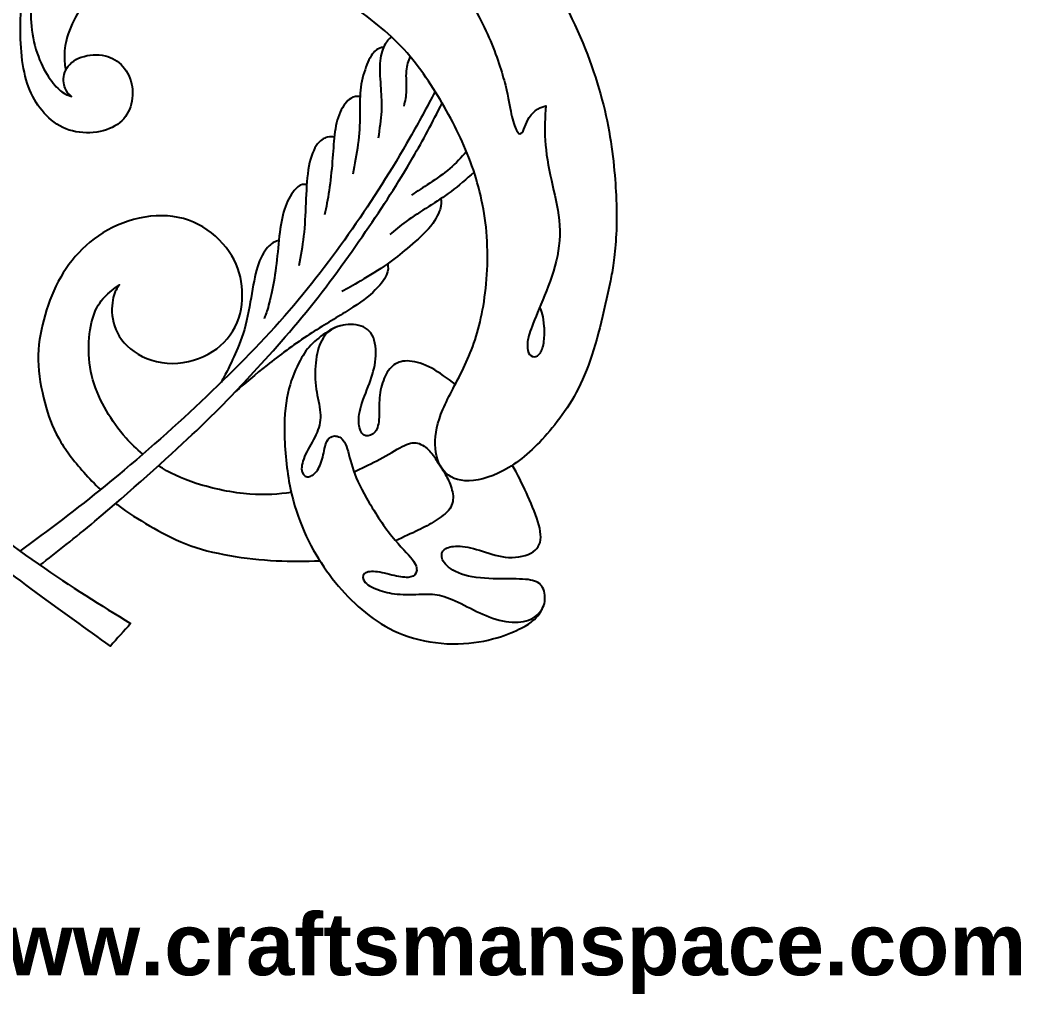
# Model space of a CAD drawing. Extents: x -229 to 187, y -34 to 476.
# Drawn here: x -130.1 to -15.5, y -33.7 to 77.7 of the extents above; entities that cross this region are included whole.
import ezdxf

# ---------------------------------------------------------------- set-up
doc = ezdxf.new("R2010")
doc.units = 0
doc.header["$MEASUREMENT"] = 0
doc.layers.get('0').update_dxf_attribs({"linetype": 'CONTINUOUS'})
doc.layers.add('LAYER_1', color=7, linetype='CONTINUOUS')

msp = doc.modelspace()

# ---------------------------------------------------------------- linework, layer by layer
at = {"layer": 'LAYER_1'}
for points, knots in [([(-79.7683, 131.1292), (-80.0373, 131.3651), (-80.3065, 131.6011), (-80.7028, 131.8403), (-80.7028, 131.8403), (-81.0991, 132.0795), (-81.6229, 132.3222), (-82.1024, 132.4586), (-82.1024, 132.4586), (-82.5819, 132.595), (-83.0175, 132.6253), (-83.5466, 132.5468), (-83.5466, 132.5468), (-84.0758, 132.4682), (-84.6987, 132.2808), (-85.2526, 132.008), (-85.2526, 132.008), (-85.8066, 131.7351), (-86.2918, 131.3768), (-86.7424, 130.9758), (-86.7424, 130.9758), (-87.193, 130.5748), (-87.6092, 130.131), (-88.1107, 129.3979), (-88.1107, 129.3979), (-88.6123, 128.6648), (-89.1992, 127.6422), (-89.5808, 126.1829), (-89.5808, 126.1829), (-89.9624, 124.7236), (-90.1389, 122.8273), (-89.8743, 120.5564), (-89.8743, 120.5564), (-89.6097, 118.2854), (-88.9041, 115.6395), (-87.8899, 112.8614), (-87.8899, 112.8614), (-86.8757, 110.0833), (-85.5527, 107.1728), (-84.0755, 104.5491), (-84.0755, 104.5491), (-82.5982, 101.9253), (-80.9666, 99.588), (-78.8941, 96.7218), (-78.8941, 96.7218), (-76.8215, 93.8555), (-74.3079, 90.4599), (-71.9929, 86.844), (-71.9929, 86.844), (-69.6778, 83.2281), (-67.561, 79.3915), (-65.9956, 75.7756), (-65.9956, 75.7756), (-64.4302, 72.1596), (-63.4159, 68.7641), (-62.7986, 65.5671), (-62.7986, 65.5671), (-62.1812, 62.37), (-61.9607, 59.3714), (-61.8725, 57.2548), (-61.8725, 57.2548), (-61.7843, 55.1381), (-61.8284, 53.9033), (-61.9028, 52.7982), (-61.9028, 52.7982), (-61.9772, 51.693), (-62.082, 50.7172), (-62.1893, 49.9181), (-62.1893, 49.9181), (-62.2966, 49.1189), (-62.4066, 48.496), (-62.5165, 47.8733)], [0, 0, 0, 0, 0.05263158, 0.05263158, 0.05263158, 0.05263158, 0.10526316, 0.10526316, 0.10526316, 0.10526316, 0.15789474, 0.15789474, 0.15789474, 0.15789474, 0.21052632, 0.21052632, 0.21052632, 0.21052632, 0.26315789, 0.26315789, 0.26315789, 0.26315789, 0.31578947, 0.31578947, 0.31578947, 0.31578947, 0.36842105, 0.36842105, 0.36842105, 0.36842105, 0.42105263, 0.42105263, 0.42105263, 0.42105263, 0.47368421, 0.47368421, 0.47368421, 0.47368421, 0.52631579, 0.52631579, 0.52631579, 0.52631579, 0.57894737, 0.57894737, 0.57894737, 0.57894737, 0.63157895, 0.63157895, 0.63157895, 0.63157895, 0.68421053, 0.68421053, 0.68421053, 0.68421053, 0.73684211, 0.73684211, 0.73684211, 0.73684211, 0.78947368, 0.78947368, 0.78947368, 0.78947368, 0.84210526, 0.84210526, 0.84210526, 0.84210526, 0.89473684, 0.89473684, 0.89473684, 0.89473684, 1, 1, 1, 1]), ([(-128.7601, 80.3135), (-128.8372, 79.2331), (-128.9145, 78.1527), (-128.8043, 76.9897), (-128.8043, 76.9897), (-128.694, 75.8266), (-128.3962, 74.5808), (-128.0049, 73.528), (-128.0049, 73.528), (-127.6136, 72.4752), (-127.1284, 71.6153), (-126.6544, 70.9429), (-126.6544, 70.9429), (-126.1804, 70.2704), (-125.7174, 69.7852), (-125.3095, 69.4876), (-125.3095, 69.4876), (-124.9016, 69.19), (-124.5488, 69.0796), (-124.196, 68.9694), (-124.196, 68.9694), (-124.4826, 69.2009), (-124.7693, 69.4325), (-124.9511, 69.901), (-124.9511, 69.901), (-125.133, 70.3695), (-125.2103, 71.0751), (-124.9788, 71.7255), (-124.9788, 71.7255), (-124.7473, 72.3759), (-124.207, 72.9713), (-123.4133, 73.3295), (-123.4133, 73.3295), (-122.6196, 73.6878), (-121.5722, 73.8092), (-120.6958, 73.6824), (-120.6958, 73.6824), (-119.8194, 73.5556), (-119.1137, 73.1807), (-118.5405, 72.613), (-118.5405, 72.613), (-117.9673, 72.0453), (-117.5262, 71.2845), (-117.3333, 70.4247), (-117.3333, 70.4247), (-117.1404, 69.5648), (-117.1956, 68.6056), (-117.4656, 67.7843), (-117.4656, 67.7843), (-117.7357, 66.963), (-118.2209, 66.2795), (-118.9539, 65.7724), (-118.9539, 65.7724), (-119.687, 65.2653), (-120.6683, 64.9345), (-121.7155, 64.8353), (-121.7155, 64.8353), (-122.7628, 64.7361), (-123.8764, 64.8684), (-124.8465, 65.2597), (-124.8465, 65.2597), (-125.8166, 65.6511), (-126.6435, 66.3016), (-127.3325, 67.0622), (-127.3325, 67.0622), (-128.0215, 67.8229), (-128.5727, 68.6938), (-128.9861, 69.697), (-128.9861, 69.697), (-129.3995, 70.7002), (-129.6751, 71.8358), (-129.8432, 73.0925), (-129.8432, 73.0925), (-130.0114, 74.3493), (-130.0721, 75.7275), (-130.0611, 76.9566), (-130.0611, 76.9566), (-130.0501, 78.1858), (-129.9673, 79.2663), (-129.6669, 80.4183), (-129.6669, 80.4183), (-129.3665, 81.5703), (-128.8483, 82.794), (-127.9774, 84.0728), (-127.9774, 84.0728), (-127.1065, 85.3516), (-125.8827, 86.6856), (-124.659, 87.7384), (-124.659, 87.7384), (-123.4353, 88.7912), (-122.2116, 89.5629), (-120.9383, 90.092), (-120.9383, 90.092), (-119.665, 90.6212), (-118.3421, 90.9079), (-117.135, 90.974), (-117.135, 90.974), (-115.9278, 91.0402), (-114.8363, 90.8858), (-114.0867, 90.7756), (-114.0867, 90.7756), (-113.337, 90.6654), (-112.9291, 90.5992), (-112.6701, 90.6488), (-112.6701, 90.6488), (-112.411, 90.6984), (-112.3007, 90.8639), (-112.3393, 91.0843), (-112.3393, 91.0843), (-112.3779, 91.3048), (-112.5653, 91.5804), (-113.0724, 92.2032), (-113.0724, 92.2032), (-113.5795, 92.8261), (-114.4064, 93.7963), (-115.0402, 94.8821), (-115.0402, 94.8821), (-115.6741, 95.968), (-116.1152, 97.1698), (-116.3301, 98.2611), (-116.3301, 98.2611), (-116.5451, 99.3525), (-116.5341, 100.3338), (-116.3633, 101.144), (-116.3633, 101.144), (-116.1924, 101.9543), (-115.8616, 102.5937), (-115.5309, 103.2331), (-115.5309, 103.2331), (-115.0018, 102.4725), (-114.4725, 101.7117), (-113.767, 101.0007), (-113.767, 101.0007), (-113.0615, 100.2897), (-112.1794, 99.6281), (-110.8841, 98.9447), (-110.8841, 98.9447), (-109.5888, 98.2612), (-107.8799, 97.5555), (-105.9783, 96.9272), (-105.9783, 96.9272), (-104.0766, 96.2988), (-101.9819, 95.7476), (-100.3283, 95.1744), (-100.3283, 95.1744), (-98.6747, 94.6011), (-97.4619, 94.0057), (-96.3981, 93.0962), (-96.3981, 93.0962), (-95.3343, 92.1867), (-94.4192, 90.963), (-93.6531, 89.8551), (-93.6531, 89.8551), (-92.8869, 88.7471), (-92.2694, 87.7549), (-91.7127, 86.7242), (-91.7127, 86.7242), (-91.156, 85.6934), (-90.6599, 84.6239), (-90.1969, 83.9846), (-90.1969, 83.9846), (-89.7339, 83.3452), (-89.3039, 83.1357), (-89.0228, 83.1908), (-89.0228, 83.1908), (-88.7417, 83.246), (-88.6094, 83.5657), (-88.5929, 83.9791), (-88.5929, 83.9791), (-88.5763, 84.3925), (-88.6756, 84.8996), (-88.8574, 85.4673), (-88.8574, 85.4673), (-89.0393, 86.0351), (-89.304, 86.6635), (-89.5189, 87.4021), (-89.5189, 87.4021), (-89.7338, 88.1407), (-89.8993, 88.9897), (-89.8387, 89.9102), (-89.8387, 89.9102), (-89.778, 90.8307), (-89.4913, 91.8229), (-89.1661, 92.5394), (-89.1661, 92.5394), (-88.8409, 93.256), (-88.4771, 93.6971), (-88.1133, 94.138), (-88.1133, 94.138), (-87.8047, 93.0687), (-87.4959, 91.9992), (-86.807, 90.748), (-86.807, 90.748), (-86.118, 89.4968), (-85.0485, 88.0635), (-83.8028, 86.5973), (-83.8028, 86.5973), (-82.5571, 85.1311), (-81.1349, 83.6318), (-79.8286, 81.7908), (-79.8286, 81.7908), (-78.5222, 79.9497), (-77.3315, 77.7668), (-76.4331, 75.7053), (-76.4331, 75.7053), (-75.5346, 73.6438), (-74.9281, 71.7034), (-74.5589, 70.2428), (-74.5589, 70.2428), (-74.1896, 68.7821), (-74.0572, 67.8008), (-73.8754, 66.9796), (-73.8754, 66.9796), (-73.6935, 66.1583), (-73.4619, 65.4967), (-73.269, 65.1109), (-73.269, 65.1109), (-73.0761, 64.7251), (-72.9217, 64.6148), (-72.7674, 64.714), (-72.7674, 64.714), (-72.6131, 64.8132), (-72.4587, 65.122), (-72.321, 65.4692), (-72.321, 65.4692), (-72.1832, 65.8164), (-72.0618, 66.2024), (-71.8193, 66.5716), (-71.8193, 66.5716), (-71.5768, 66.9409), (-71.213, 67.2938), (-70.8768, 67.5087), (-70.8768, 67.5087), (-70.5405, 67.7236), (-70.2318, 67.8009), (-69.9231, 67.878), (-69.9231, 67.878), (-70.0113, 66.6102), (-70.0995, 65.3424), (-70.0058, 63.9258), (-70.0058, 63.9258), (-69.9121, 62.5092), (-69.6365, 60.9436), (-69.2948, 59.4003), (-69.2948, 59.4003), (-68.953, 57.8569), (-68.5451, 56.3355), (-68.3963, 54.7922), (-68.3963, 54.7922), (-68.2474, 53.2488), (-68.3577, 51.6832), (-68.727, 50.1288), (-68.727, 50.1288), (-69.0963, 48.5744), (-69.7247, 47.0309), (-70.2814, 45.675), (-70.2814, 45.675), (-70.8381, 44.319), (-71.3233, 43.1503), (-71.6126, 42.3676), (-71.6126, 42.3676), (-71.902, 41.5849), (-71.9957, 41.1879), (-72.0288, 40.7745), (-72.0288, 40.7745), (-72.0619, 40.3611), (-72.0342, 39.9311), (-71.902, 39.639), (-71.902, 39.639), (-71.7697, 39.3469), (-71.5327, 39.1924), (-71.2792, 39.1869), (-71.2792, 39.1869), (-71.0256, 39.1814), (-70.7555, 39.3248), (-70.5516, 39.6362), (-70.5516, 39.6362), (-70.3476, 39.9476), (-70.2098, 40.4273), (-70.1409, 40.9674), (-70.1409, 40.9674), (-70.072, 41.5076), (-70.072, 42.1084), (-70.1078, 42.6485), (-70.1078, 42.6485), (-70.1436, 43.1887), (-70.2153, 43.6684), (-70.3053, 44.0285), (-70.3053, 44.0285), (-70.3953, 44.3887), (-70.5039, 44.6296), (-70.6123, 44.8704)], [0, 0, 0, 0, 0.01351351, 0.01351351, 0.01351351, 0.01351351, 0.02702703, 0.02702703, 0.02702703, 0.02702703, 0.04054054, 0.04054054, 0.04054054, 0.04054054, 0.05405405, 0.05405405, 0.05405405, 0.05405405, 0.06756757, 0.06756757, 0.06756757, 0.06756757, 0.08108108, 0.08108108, 0.08108108, 0.08108108, 0.09459459, 0.09459459, 0.09459459, 0.09459459, 0.10810811, 0.10810811, 0.10810811, 0.10810811, 0.12162162, 0.12162162, 0.12162162, 0.12162162, 0.13513514, 0.13513514, 0.13513514, 0.13513514, 0.14864865, 0.14864865, 0.14864865, 0.14864865, 0.16216216, 0.16216216, 0.16216216, 0.16216216, 0.17567568, 0.17567568, 0.17567568, 0.17567568, 0.18918919, 0.18918919, 0.18918919, 0.18918919, 0.2027027, 0.2027027, 0.2027027, 0.2027027, 0.21621622, 0.21621622, 0.21621622, 0.21621622, 0.22972973, 0.22972973, 0.22972973, 0.22972973, 0.24324324, 0.24324324, 0.24324324, 0.24324324, 0.25675676, 0.25675676, 0.25675676, 0.25675676, 0.27027027, 0.27027027, 0.27027027, 0.27027027, 0.28378378, 0.28378378, 0.28378378, 0.28378378, 0.2972973, 0.2972973, 0.2972973, 0.2972973, 0.31081081, 0.31081081, 0.31081081, 0.31081081, 0.32432432, 0.32432432, 0.32432432, 0.32432432, 0.33783784, 0.33783784, 0.33783784, 0.33783784, 0.35135135, 0.35135135, 0.35135135, 0.35135135, 0.36486486, 0.36486486, 0.36486486, 0.36486486, 0.37837838, 0.37837838, 0.37837838, 0.37837838, 0.39189189, 0.39189189, 0.39189189, 0.39189189, 0.40540541, 0.40540541, 0.40540541, 0.40540541, 0.41891892, 0.41891892, 0.41891892, 0.41891892, 0.43243243, 0.43243243, 0.43243243, 0.43243243, 0.44594595, 0.44594595, 0.44594595, 0.44594595, 0.45945946, 0.45945946, 0.45945946, 0.45945946, 0.47297297, 0.47297297, 0.47297297, 0.47297297, 0.48648649, 0.48648649, 0.48648649, 0.48648649, 0.5, 0.5, 0.5, 0.5, 0.51351351, 0.51351351, 0.51351351, 0.51351351, 0.52702703, 0.52702703, 0.52702703, 0.52702703, 0.54054054, 0.54054054, 0.54054054, 0.54054054, 0.55405405, 0.55405405, 0.55405405, 0.55405405, 0.56756757, 0.56756757, 0.56756757, 0.56756757, 0.58108108, 0.58108108, 0.58108108, 0.58108108, 0.59459459, 0.59459459, 0.59459459, 0.59459459, 0.60810811, 0.60810811, 0.60810811, 0.60810811, 0.62162162, 0.62162162, 0.62162162, 0.62162162, 0.63513514, 0.63513514, 0.63513514, 0.63513514, 0.64864865, 0.64864865, 0.64864865, 0.64864865, 0.66216216, 0.66216216, 0.66216216, 0.66216216, 0.67567568, 0.67567568, 0.67567568, 0.67567568, 0.68918919, 0.68918919, 0.68918919, 0.68918919, 0.7027027, 0.7027027, 0.7027027, 0.7027027, 0.71621622, 0.71621622, 0.71621622, 0.71621622, 0.72972973, 0.72972973, 0.72972973, 0.72972973, 0.74324324, 0.74324324, 0.74324324, 0.74324324, 0.75675676, 0.75675676, 0.75675676, 0.75675676, 0.77027027, 0.77027027, 0.77027027, 0.77027027, 0.78378378, 0.78378378, 0.78378378, 0.78378378, 0.7972973, 0.7972973, 0.7972973, 0.7972973, 0.81081081, 0.81081081, 0.81081081, 0.81081081, 0.82432432, 0.82432432, 0.82432432, 0.82432432, 0.83783784, 0.83783784, 0.83783784, 0.83783784, 0.85135135, 0.85135135, 0.85135135, 0.85135135, 0.86486486, 0.86486486, 0.86486486, 0.86486486, 0.87837838, 0.87837838, 0.87837838, 0.87837838, 0.89189189, 0.89189189, 0.89189189, 0.89189189, 0.90540541, 0.90540541, 0.90540541, 0.90540541, 0.91891892, 0.91891892, 0.91891892, 0.91891892, 0.93243243, 0.93243243, 0.93243243, 0.93243243, 0.94594595, 0.94594595, 0.94594595, 0.94594595, 0.95945946, 0.95945946, 0.95945946, 0.95945946, 0.97297297, 0.97297297, 0.97297297, 0.97297297, 1, 1, 1, 1]), ([(-62.5165, 47.8733), (-63.3157, 44.2188), (-64.1151, 40.5641), (-65.2696, 37.6392), (-65.2696, 37.6392), (-66.4241, 34.7143), (-67.934, 32.519), (-69.4716, 30.7048), (-69.4716, 30.7048), (-71.0092, 28.8906), (-72.5748, 27.4573), (-74.1733, 26.4872), (-74.1733, 26.4872), (-75.7718, 25.5171), (-77.4034, 25.01), (-78.7042, 24.9769), (-78.7042, 24.9769), (-80.0051, 24.9438), (-80.9753, 25.3849), (-81.6146, 26.1345), (-81.6146, 26.1345), (-82.254, 26.8841), (-82.5628, 27.9425), (-82.5848, 29.1331), (-82.5848, 29.1331), (-82.6069, 30.3237), (-82.3422, 31.6467), (-81.7029, 33.157), (-81.7029, 33.157), (-81.0635, 34.6673), (-80.0492, 36.3651), (-79.1894, 38.2061), (-79.1894, 38.2061), (-78.3295, 40.0471), (-77.6238, 42.0316), (-77.1609, 44.534), (-77.1609, 44.534), (-76.6979, 47.0365), (-76.4773, 50.0573), (-76.6757, 52.9235), (-76.6757, 52.9235), (-76.8742, 55.7898), (-77.4916, 58.5019), (-78.3845, 61.0264), (-78.3845, 61.0264), (-79.2775, 63.5509), (-80.4461, 65.8882), (-81.78, 68.1812), (-81.78, 68.1812), (-83.114, 70.4742), (-84.6133, 72.7233), (-86.4984, 74.6966), (-86.4984, 74.6966), (-88.3836, 76.6699), (-90.6546, 78.3677), (-92.8925, 79.878), (-92.8925, 79.878), (-95.1304, 81.3883), (-97.3354, 82.7113), (-99.8489, 83.6152), (-99.8489, 83.6152), (-102.3624, 84.5192), (-105.1847, 85.0044), (-107.9517, 85.1477), (-107.9517, 85.1477), (-110.7188, 85.291), (-113.4309, 85.0925), (-115.6467, 84.4201), (-115.6467, 84.4201), (-117.8626, 83.7476), (-119.5824, 82.601), (-120.748, 81.6667), (-120.748, 81.6667), (-121.9137, 80.7324), (-122.5253, 80.0102), (-123.1121, 79.1035), (-123.1121, 79.1035), (-123.699, 78.1967), (-124.2613, 77.1053), (-124.592, 76.1352), (-124.592, 76.1352), (-124.9227, 75.1651), (-125.022, 74.3161), (-125.0306, 73.6425), (-125.0306, 73.6425), (-125.0392, 72.9688), (-124.957, 72.4703), (-124.875, 71.9718)], [0, 0, 0, 0, 0.04347826, 0.04347826, 0.04347826, 0.04347826, 0.08695652, 0.08695652, 0.08695652, 0.08695652, 0.13043478, 0.13043478, 0.13043478, 0.13043478, 0.17391304, 0.17391304, 0.17391304, 0.17391304, 0.2173913, 0.2173913, 0.2173913, 0.2173913, 0.26086957, 0.26086957, 0.26086957, 0.26086957, 0.30434783, 0.30434783, 0.30434783, 0.30434783, 0.34782609, 0.34782609, 0.34782609, 0.34782609, 0.39130435, 0.39130435, 0.39130435, 0.39130435, 0.43478261, 0.43478261, 0.43478261, 0.43478261, 0.47826087, 0.47826087, 0.47826087, 0.47826087, 0.52173913, 0.52173913, 0.52173913, 0.52173913, 0.56521739, 0.56521739, 0.56521739, 0.56521739, 0.60869565, 0.60869565, 0.60869565, 0.60869565, 0.65217391, 0.65217391, 0.65217391, 0.65217391, 0.69565217, 0.69565217, 0.69565217, 0.69565217, 0.73913043, 0.73913043, 0.73913043, 0.73913043, 0.7826087, 0.7826087, 0.7826087, 0.7826087, 0.82608696, 0.82608696, 0.82608696, 0.82608696, 0.86956522, 0.86956522, 0.86956522, 0.86956522, 0.91304348, 0.91304348, 0.91304348, 0.91304348, 1, 1, 1, 1]), ([(-87.6077, 75.7883), (-87.8941, 75.5129), (-88.1807, 75.2374), (-88.4203, 74.758), (-88.4203, 74.758), (-88.66, 74.2785), (-88.853, 73.595), (-88.9081, 72.7241), (-88.9081, 72.7241), (-88.9632, 71.8532), (-88.8805, 70.7948), (-88.8144, 69.8771), (-88.8144, 69.8771), (-88.7482, 68.9593), (-88.6986, 68.182), (-88.7509, 67.256), (-88.7509, 67.256), (-88.8033, 66.33), (-88.9577, 65.255), (-89.112, 64.1802)], [0, 0, 0, 0, 0.16666667, 0.16666667, 0.16666667, 0.16666667, 0.33333333, 0.33333333, 0.33333333, 0.33333333, 0.5, 0.5, 0.5, 0.5, 0.66666667, 0.66666667, 0.66666667, 0.66666667, 1, 1, 1, 1]), ([(-88.4917, 74.6057), (-88.8363, 74.5371), (-89.1809, 74.4684), (-89.5268, 74.1117), (-89.5268, 74.1117), (-89.8727, 73.7549), (-90.2201, 73.1099), (-90.5122, 72.3217), (-90.5122, 72.3217), (-90.8043, 71.5335), (-91.0413, 70.6018), (-91.1377, 69.6786), (-91.1377, 69.6786), (-91.2342, 68.7553), (-91.1901, 67.8402), (-91.2011, 66.8067), (-91.2011, 66.8067), (-91.2121, 65.7732), (-91.2784, 64.6211), (-91.4244, 63.4801), (-91.4244, 63.4801), (-91.5705, 62.3391), (-91.7965, 61.2091), (-92.0225, 60.0791)], [0, 0, 0, 0, 0.14285714, 0.14285714, 0.14285714, 0.14285714, 0.28571429, 0.28571429, 0.28571429, 0.28571429, 0.42857143, 0.42857143, 0.42857143, 0.42857143, 0.57142857, 0.57142857, 0.57142857, 0.57142857, 0.71428571, 0.71428571, 0.71428571, 0.71428571, 1, 1, 1, 1]), ([(-85.4677, 73.5477), (-85.6627, 73.0435), (-85.8577, 72.5392), (-85.9111, 71.8682), (-85.9111, 71.8682), (-85.9646, 71.1972), (-85.8763, 70.3593), (-85.8983, 69.6648), (-85.8983, 69.6648), (-85.9204, 68.9703), (-86.0528, 68.419), (-86.185, 67.8678)], [0, 0, 0, 0, 0.25, 0.25, 0.25, 0.25, 0.5, 0.5, 0.5, 0.5, 1, 1, 1, 1]), ([(-177.6686, 69.5418), (-176.743, 67.741), (-175.7757, 65.9751), (-174.8131, 64.2904), (-174.8131, 64.2904), (-172.6524, 60.5092), (-170.5137, 57.1356), (-168.1765, 53.7842), (-168.1765, 53.7842), (-165.8394, 50.4329), (-163.3038, 47.1035), (-160.4154, 43.8072), (-160.4154, 43.8072), (-157.5271, 40.511), (-154.2859, 37.2478), (-150.8573, 34.0177), (-150.8573, 34.0177), (-147.4288, 30.7876), (-143.8128, 27.5904), (-139.9102, 24.4154), (-139.9102, 24.4154), (-136.0076, 21.2405), (-131.8183, 18.0875), (-128.0259, 15.4637), (-128.0259, 15.4637), (-124.2336, 12.84), (-120.8381, 10.7453), (-117.4426, 8.6507), (-117.4426, 8.6507), (-118.2143, 7.7908), (-118.986, 6.9309), (-119.7577, 6.071), (-119.7577, 6.071), (-122.4697, 8.0113), (-125.1817, 9.9516), (-128.2575, 12.2116), (-128.2575, 12.2116), (-131.3333, 14.4715), (-134.7729, 17.0513), (-138.7086, 20.3475), (-138.7086, 20.3475), (-142.6442, 23.6437), (-147.0761, 27.6567), (-149.8762, 30.2805), (-149.8762, 30.2805), (-152.6763, 32.9042), (-153.845, 34.139), (-155.7742, 36.2116), (-155.7742, 36.2116), (-157.7034, 38.2841), (-160.3934, 41.1945), (-162.8959, 44.2703), (-162.8959, 44.2703), (-165.3984, 47.346), (-167.7135, 50.5873), (-169.7199, 53.5087), (-169.7199, 53.5087), (-171.7263, 56.4301), (-173.4242, 59.0319), (-175.1329, 61.9864), (-175.1329, 61.9864), (-176.2594, 63.9342), (-177.3908, 66.0356), (-178.4701, 68.2079)], [0, 0, 0, 0, 0.05882353, 0.05882353, 0.05882353, 0.05882353, 0.11764706, 0.11764706, 0.11764706, 0.11764706, 0.17647059, 0.17647059, 0.17647059, 0.17647059, 0.23529412, 0.23529412, 0.23529412, 0.23529412, 0.29411765, 0.29411765, 0.29411765, 0.29411765, 0.35294118, 0.35294118, 0.35294118, 0.35294118, 0.41176471, 0.41176471, 0.41176471, 0.41176471, 0.47058824, 0.47058824, 0.47058824, 0.47058824, 0.52941176, 0.52941176, 0.52941176, 0.52941176, 0.58823529, 0.58823529, 0.58823529, 0.58823529, 0.64705882, 0.64705882, 0.64705882, 0.64705882, 0.70588235, 0.70588235, 0.70588235, 0.70588235, 0.76470588, 0.76470588, 0.76470588, 0.76470588, 0.82352941, 0.82352941, 0.82352941, 0.82352941, 0.88235294, 0.88235294, 0.88235294, 0.88235294, 1, 1, 1, 1]), ([(-82.597, 69.5418), (-83.5226, 67.741), (-84.4899, 65.9751), (-85.4525, 64.2904), (-85.4525, 64.2904), (-87.6132, 60.5092), (-89.7519, 57.1356), (-92.0891, 53.7842), (-92.0891, 53.7842), (-94.4262, 50.4329), (-96.9618, 47.1035), (-99.8502, 43.8072), (-99.8502, 43.8072), (-102.7385, 40.511), (-105.9797, 37.2478), (-109.4083, 34.0177), (-109.4083, 34.0177), (-112.8368, 30.7876), (-116.4528, 27.5904), (-120.3554, 24.4154), (-120.3554, 24.4154), (-123.5474, 21.8186), (-126.9313, 19.2364), (-130.1328, 16.9465)], [0, 0, 0, 0, 0.14285714, 0.14285714, 0.14285714, 0.14285714, 0.28571429, 0.28571429, 0.28571429, 0.28571429, 0.42857143, 0.42857143, 0.42857143, 0.42857143, 0.57142857, 0.57142857, 0.57142857, 0.57142857, 0.71428571, 0.71428571, 0.71428571, 0.71428571, 1, 1, 1, 1]), ([(-91.1879, 68.9589), (-91.5212, 68.9865), (-91.8546, 69.0143), (-92.261, 68.7415), (-92.261, 68.7415), (-92.6674, 68.4687), (-93.147, 67.8953), (-93.4777, 67.1567), (-93.4777, 67.1567), (-93.8084, 66.4181), (-93.9903, 65.5141), (-94.106, 64.5605), (-94.106, 64.5605), (-94.2218, 63.6069), (-94.2715, 62.6037), (-94.3596, 61.5068), (-94.3596, 61.5068), (-94.4478, 60.4099), (-94.5747, 59.2192), (-94.729, 58.1885), (-94.729, 58.1885), (-94.8833, 57.1577), (-95.0652, 56.2867), (-95.2471, 55.4158)], [0, 0, 0, 0, 0.14285714, 0.14285714, 0.14285714, 0.14285714, 0.28571429, 0.28571429, 0.28571429, 0.28571429, 0.42857143, 0.42857143, 0.42857143, 0.42857143, 0.57142857, 0.57142857, 0.57142857, 0.57142857, 0.71428571, 0.71428571, 0.71428571, 0.71428571, 1, 1, 1, 1]), ([(-127.8341, 15.3312), (-125.8869, 16.8192), (-123.8026, 18.4667), (-121.557, 20.3475), (-121.557, 20.3475), (-117.6214, 23.6436), (-113.1895, 27.6567), (-110.3894, 30.2805), (-110.3894, 30.2805), (-107.5893, 32.9042), (-106.4206, 34.139), (-104.4914, 36.2116), (-104.4914, 36.2116), (-102.5622, 38.2841), (-99.8722, 41.1945), (-97.3697, 44.2703), (-97.3697, 44.2703), (-94.8672, 47.346), (-92.5521, 50.5873), (-90.5457, 53.5087), (-90.5457, 53.5087), (-88.5393, 56.4301), (-86.8414, 59.0319), (-85.1327, 61.9864), (-85.1327, 61.9864), (-84.0062, 63.9342), (-82.8748, 66.0356), (-81.7955, 68.2079)], [0, 0, 0, 0, 0.125, 0.125, 0.125, 0.125, 0.25, 0.25, 0.25, 0.25, 0.375, 0.375, 0.375, 0.375, 0.5, 0.5, 0.5, 0.5, 0.625, 0.625, 0.625, 0.625, 0.75, 0.75, 0.75, 0.75, 1, 1, 1, 1]), ([(-94.1372, 64.2885), (-94.3638, 64.3461), (-94.5906, 64.4037), (-94.9464, 64.3058), (-94.9464, 64.3058), (-95.3022, 64.2078), (-95.7874, 63.9541), (-96.1952, 63.3313), (-96.1952, 63.3313), (-96.6031, 62.7084), (-96.9339, 61.7162), (-97.1185, 60.5587), (-97.1185, 60.5587), (-97.3031, 59.4011), (-97.3418, 58.0781), (-97.3941, 56.7745), (-97.3941, 56.7745), (-97.4464, 55.4709), (-97.5127, 54.1865), (-97.6477, 52.9904), (-97.6477, 52.9904), (-97.7827, 51.7943), (-97.9867, 50.6863), (-98.1906, 49.5784)], [0, 0, 0, 0, 0.14285714, 0.14285714, 0.14285714, 0.14285714, 0.28571429, 0.28571429, 0.28571429, 0.28571429, 0.42857143, 0.42857143, 0.42857143, 0.42857143, 0.57142857, 0.57142857, 0.57142857, 0.57142857, 0.71428571, 0.71428571, 0.71428571, 0.71428571, 1, 1, 1, 1]), ([(-79.0055, 62.6493), (-79.6018, 61.9855), (-80.1982, 61.3215), (-80.9152, 60.7085), (-80.9152, 60.7085), (-81.6323, 60.0955), (-82.4702, 59.5332), (-83.2198, 59.0372), (-83.2198, 59.0372), (-83.9694, 58.5411), (-84.631, 58.1111), (-85.2924, 57.6812)], [0, 0, 0, 0, 0.25, 0.25, 0.25, 0.25, 0.5, 0.5, 0.5, 0.5, 1, 1, 1, 1]), ([(-78.1347, 60.293), (-79.0268, 59.5161), (-79.919, 58.7392), (-80.7757, 58.0917), (-80.7757, 58.0917), (-81.6324, 57.4442), (-82.4537, 56.926), (-83.3328, 56.3666), (-83.3328, 56.3666), (-84.212, 55.8071), (-85.1492, 55.2062), (-85.9015, 54.6633), (-85.9015, 54.6633), (-86.6539, 54.1203), (-87.2218, 53.6352), (-87.7895, 53.1501)], [0, 0, 0, 0, 0.2, 0.2, 0.2, 0.2, 0.4, 0.4, 0.4, 0.4, 0.6, 0.6, 0.6, 0.6, 1, 1, 1, 1]), ([(-97.2953, 58.8872), (-97.6047, 58.9096), (-97.9143, 58.9322), (-98.295, 58.6403), (-98.295, 58.6403), (-98.6757, 58.3483), (-99.1277, 57.7419), (-99.4804, 56.984), (-99.4804, 56.984), (-99.8332, 56.2261), (-100.0869, 55.3165), (-100.2605, 54.2389), (-100.2605, 54.2389), (-100.4341, 53.1613), (-100.5278, 51.9155), (-100.6545, 50.7222), (-100.6545, 50.7222), (-100.7813, 49.5288), (-100.9413, 48.3877), (-101.1314, 47.3652), (-101.1314, 47.3652), (-101.3215, 46.3427), (-101.5421, 45.4387), (-101.7212, 44.8186), (-101.7212, 44.8186), (-101.9003, 44.1985), (-102.0382, 43.8622), (-102.176, 43.526)], [0, 0, 0, 0, 0.125, 0.125, 0.125, 0.125, 0.25, 0.25, 0.25, 0.25, 0.375, 0.375, 0.375, 0.375, 0.5, 0.5, 0.5, 0.5, 0.625, 0.625, 0.625, 0.625, 0.75, 0.75, 0.75, 0.75, 1, 1, 1, 1]), ([(-81.925, 57.2767), (-81.8844, 56.9375), (-81.8438, 56.5982), (-82.0329, 56.0235), (-82.0329, 56.0235), (-82.2221, 55.4487), (-82.6411, 54.6384), (-83.3411, 53.8337), (-83.3411, 53.8337), (-84.0411, 53.0289), (-85.0224, 52.2295), (-85.8106, 51.5736), (-85.8106, 51.5736), (-86.5988, 50.9177), (-87.1942, 50.405), (-88.0926, 49.7794), (-88.0926, 49.7794), (-88.9911, 49.1538), (-90.1929, 48.4151), (-91.1051, 47.8722), (-91.1051, 47.8722), (-92.0173, 47.3293), (-92.6403, 46.9819), (-93.2631, 46.6347)], [0, 0, 0, 0, 0.14285714, 0.14285714, 0.14285714, 0.14285714, 0.28571429, 0.28571429, 0.28571429, 0.28571429, 0.42857143, 0.42857143, 0.42857143, 0.42857143, 0.57142857, 0.57142857, 0.57142857, 0.57142857, 0.71428571, 0.71428571, 0.71428571, 0.71428571, 1, 1, 1, 1]), ([(-116.052, 28.022), (-116.7679, 28.6224), (-117.406, 29.2512), (-117.9675, 29.8777), (-117.9675, 29.8777), (-118.8714, 30.8864), (-119.5772, 31.8897), (-120.211, 32.9866), (-120.211, 32.9866), (-120.8449, 34.0835), (-121.4072, 35.2742), (-121.7599, 36.5364), (-121.7599, 36.5364), (-122.1127, 37.7987), (-122.256, 39.1327), (-122.234, 40.4059), (-122.234, 40.4059), (-122.2119, 41.6792), (-122.0245, 42.892), (-121.7104, 43.8345), (-121.7104, 43.8345), (-121.3962, 44.7771), (-120.9551, 45.4496), (-120.437, 46.0008), (-120.437, 46.0008), (-119.9189, 46.552), (-119.3235, 46.982), (-118.7282, 47.4119), (-118.7282, 47.4119), (-118.9928, 47.0371), (-119.2574, 46.6623), (-119.4282, 45.9458), (-119.4282, 45.9458), (-119.5991, 45.2292), (-119.6764, 44.1707), (-119.4118, 43.1014), (-119.4118, 43.1014), (-119.1472, 42.0321), (-118.5408, 40.9516), (-117.477, 40.0863), (-117.477, 40.0863), (-116.4132, 39.2209), (-114.8917, 38.5704), (-113.2767, 38.4436), (-113.2767, 38.4436), (-111.6617, 38.3168), (-109.9528, 38.7138), (-108.5693, 39.4634), (-108.5693, 39.4634), (-107.1858, 40.213), (-106.1274, 41.3155), (-105.4825, 42.5998), (-105.4825, 42.5998), (-104.8376, 43.8841), (-104.606, 45.3504), (-104.6721, 46.7449), (-104.6721, 46.7449), (-104.7383, 48.1395), (-105.1021, 49.4625), (-105.8683, 50.7302), (-105.8683, 50.7302), (-106.6345, 51.998), (-107.8031, 53.2108), (-109.1866, 54.0375), (-109.1866, 54.0375), (-110.5702, 54.8643), (-112.1688, 55.3054), (-113.872, 55.3164), (-113.872, 55.3164), (-115.5753, 55.3274), (-117.3833, 54.9085), (-118.9542, 54.225), (-118.9542, 54.225), (-120.5252, 53.5415), (-121.8592, 52.5934), (-122.9781, 51.4965), (-122.9781, 51.4965), (-124.0971, 50.3996), (-125.0011, 49.1537), (-125.7232, 47.7812), (-125.7232, 47.7812), (-126.4453, 46.4087), (-126.9855, 44.9094), (-127.3878, 43.4101), (-127.3878, 43.4101), (-127.7902, 41.9108), (-128.0549, 40.4115), (-128.0218, 38.791), (-128.0218, 38.791), (-127.9887, 37.1704), (-127.6579, 35.4284), (-127.2666, 33.9292), (-127.2666, 33.9292), (-126.8752, 32.4299), (-126.4232, 31.173), (-125.7012, 29.8887), (-125.7012, 29.8887), (-124.9791, 28.6044), (-123.9868, 27.2925), (-122.8018, 25.9586), (-122.8018, 25.9586), (-122.2047, 25.2865), (-121.5586, 24.6087), (-120.9023, 23.9721)], [0, 0, 0, 0, 0.03703704, 0.03703704, 0.03703704, 0.03703704, 0.07407407, 0.07407407, 0.07407407, 0.07407407, 0.11111111, 0.11111111, 0.11111111, 0.11111111, 0.14814815, 0.14814815, 0.14814815, 0.14814815, 0.18518519, 0.18518519, 0.18518519, 0.18518519, 0.22222222, 0.22222222, 0.22222222, 0.22222222, 0.25925926, 0.25925926, 0.25925926, 0.25925926, 0.2962963, 0.2962963, 0.2962963, 0.2962963, 0.33333333, 0.33333333, 0.33333333, 0.33333333, 0.37037037, 0.37037037, 0.37037037, 0.37037037, 0.40740741, 0.40740741, 0.40740741, 0.40740741, 0.44444444, 0.44444444, 0.44444444, 0.44444444, 0.48148148, 0.48148148, 0.48148148, 0.48148148, 0.51851852, 0.51851852, 0.51851852, 0.51851852, 0.55555556, 0.55555556, 0.55555556, 0.55555556, 0.59259259, 0.59259259, 0.59259259, 0.59259259, 0.62962963, 0.62962963, 0.62962963, 0.62962963, 0.66666667, 0.66666667, 0.66666667, 0.66666667, 0.7037037, 0.7037037, 0.7037037, 0.7037037, 0.74074074, 0.74074074, 0.74074074, 0.74074074, 0.77777778, 0.77777778, 0.77777778, 0.77777778, 0.81481481, 0.81481481, 0.81481481, 0.81481481, 0.85185185, 0.85185185, 0.85185185, 0.85185185, 0.88888889, 0.88888889, 0.88888889, 0.88888889, 0.92592593, 0.92592593, 0.92592593, 0.92592593, 1, 1, 1, 1]), ([(-100.4793, 52.4831), (-100.8354, 52.3748), (-101.1915, 52.2664), (-101.6038, 51.854), (-101.6038, 51.854), (-102.0161, 51.4415), (-102.4847, 50.7249), (-102.8154, 49.8044), (-102.8154, 49.8044), (-103.1461, 48.8838), (-103.3391, 47.7593), (-103.5705, 46.4337), (-103.5705, 46.4337), (-103.802, 45.108), (-104.0722, 43.581), (-104.4277, 42.3133), (-104.4277, 42.3133), (-104.7832, 41.0455), (-105.2242, 40.0367), (-105.621, 39.1769), (-105.621, 39.1769), (-106.0179, 38.317), (-106.3708, 37.6058), (-106.6069, 37.1419), (-106.6069, 37.1419), (-106.843, 36.6779), (-106.9627, 36.461), (-107.0822, 36.2441)], [0, 0, 0, 0, 0.125, 0.125, 0.125, 0.125, 0.25, 0.25, 0.25, 0.25, 0.375, 0.375, 0.375, 0.375, 0.5, 0.5, 0.5, 0.5, 0.625, 0.625, 0.625, 0.625, 0.75, 0.75, 0.75, 0.75, 1, 1, 1, 1]), ([(-88.0225, 49.8284), (-87.9724, 49.4529), (-87.9223, 49.0773), (-88.159, 48.5341), (-88.159, 48.5341), (-88.3958, 47.9908), (-88.9196, 47.2796), (-89.7298, 46.5438), (-89.7298, 46.5438), (-90.5401, 45.8079), (-91.637, 45.0472), (-92.9378, 44.2342), (-92.9378, 44.2342), (-94.2387, 43.4211), (-95.7436, 42.5557), (-97.2925, 41.5305), (-97.2925, 41.5305), (-98.8414, 40.5052), (-100.4345, 39.32), (-101.8047, 38.2324), (-101.8047, 38.2324), (-103.175, 37.1447), (-104.3226, 36.1543), (-105.4701, 35.1641)], [0, 0, 0, 0, 0.14285714, 0.14285714, 0.14285714, 0.14285714, 0.28571429, 0.28571429, 0.28571429, 0.28571429, 0.42857143, 0.42857143, 0.42857143, 0.42857143, 0.57142857, 0.57142857, 0.57142857, 0.57142857, 0.71428571, 0.71428571, 0.71428571, 0.71428571, 1, 1, 1, 1]), ([(-93.2078, 42.7659), (-93.5349, 42.7105), (-93.8621, 42.6551), (-94.428, 42.3408), (-94.428, 42.3408), (-94.9939, 42.0265), (-95.7988, 41.4531), (-96.4078, 40.9047), (-96.4078, 40.9047), (-97.0169, 40.3563), (-97.4304, 39.8325), (-97.8823, 39.0526), (-97.8823, 39.0526), (-98.3343, 38.2727), (-98.8248, 37.2363), (-99.1968, 35.9741), (-99.1968, 35.9741), (-99.5688, 34.7118), (-99.8225, 33.2235), (-99.85, 31.2888), (-99.85, 31.2888), (-99.8776, 29.354), (-99.6791, 26.9726), (-99.3209, 24.9497), (-99.3209, 24.9497), (-98.9626, 22.9268), (-98.4444, 21.262), (-97.8216, 19.7517), (-97.8216, 19.7517), (-97.1987, 18.2414), (-96.4711, 16.8854), (-95.6553, 15.6232), (-95.6553, 15.6232), (-94.8395, 14.3609), (-93.9355, 13.1922), (-92.9433, 12.1229), (-92.9433, 12.1229), (-91.9511, 11.0536), (-90.8707, 10.0833), (-89.6856, 9.24), (-89.6856, 9.24), (-88.5005, 8.3967), (-87.2106, 7.68), (-85.6617, 7.1675), (-85.6617, 7.1675), (-84.1128, 6.6549), (-82.3048, 6.3461), (-80.6016, 6.3186), (-80.6016, 6.3186), (-78.8983, 6.291), (-77.2997, 6.5446), (-76.0099, 6.8808), (-76.0099, 6.8808), (-74.7201, 7.217), (-73.7388, 7.636), (-73.0154, 7.986), (-73.0154, 7.986), (-72.2919, 8.336), (-71.8259, 8.6171), (-71.4704, 8.9023), (-71.4704, 8.9023), (-71.1149, 9.1876), (-70.8695, 9.477), (-70.692, 9.7292), (-70.692, 9.7292), (-70.5145, 9.9815), (-70.4046, 10.1968), (-70.2948, 10.4119)], [0, 0, 0, 0, 0.05555556, 0.05555556, 0.05555556, 0.05555556, 0.11111111, 0.11111111, 0.11111111, 0.11111111, 0.16666667, 0.16666667, 0.16666667, 0.16666667, 0.22222222, 0.22222222, 0.22222222, 0.22222222, 0.27777778, 0.27777778, 0.27777778, 0.27777778, 0.33333333, 0.33333333, 0.33333333, 0.33333333, 0.38888889, 0.38888889, 0.38888889, 0.38888889, 0.44444444, 0.44444444, 0.44444444, 0.44444444, 0.5, 0.5, 0.5, 0.5, 0.55555556, 0.55555556, 0.55555556, 0.55555556, 0.61111111, 0.61111111, 0.61111111, 0.61111111, 0.66666667, 0.66666667, 0.66666667, 0.66666667, 0.72222222, 0.72222222, 0.72222222, 0.72222222, 0.77777778, 0.77777778, 0.77777778, 0.77777778, 0.83333333, 0.83333333, 0.83333333, 0.83333333, 0.88888889, 0.88888889, 0.88888889, 0.88888889, 1, 1, 1, 1]), ([(-80.2855, 36.0224), (-81.1863, 36.6984), (-82.0871, 37.3746), (-82.9839, 37.8559), (-82.9839, 37.8559), (-83.8808, 38.3372), (-84.7739, 38.6239), (-85.5125, 38.6845), (-85.5125, 38.6845), (-86.2511, 38.7452), (-86.8354, 38.5797), (-87.3094, 38.238), (-87.3094, 38.238), (-87.7835, 37.8963), (-88.1473, 37.3781), (-88.4229, 36.7222), (-88.4229, 36.7222), (-88.6985, 36.0663), (-88.8859, 35.2725), (-88.952, 34.4898), (-88.952, 34.4898), (-89.0182, 33.7071), (-88.9631, 32.9353), (-89.0017, 32.2463), (-89.0017, 32.2463), (-89.0403, 31.5573), (-89.1726, 30.9509), (-89.4592, 30.5761), (-89.4592, 30.5761), (-89.7458, 30.2013), (-90.1869, 30.058), (-90.5341, 30.1462), (-90.5341, 30.1462), (-90.8813, 30.2344), (-91.135, 30.5541), (-91.2562, 31.0832), (-91.2562, 31.0832), (-91.3775, 31.6124), (-91.3664, 32.3511), (-91.1405, 33.2385), (-91.1405, 33.2385), (-90.9145, 34.1259), (-90.4734, 35.1623), (-90.1207, 36.1213), (-90.1207, 36.1213), (-89.7679, 37.0804), (-89.5033, 37.9625), (-89.4151, 38.9326), (-89.4151, 38.9326), (-89.3269, 39.9027), (-89.4151, 40.9611), (-89.7954, 41.6611), (-89.7954, 41.6611), (-90.1758, 42.3611), (-90.8483, 42.703), (-91.6255, 42.8187), (-91.6255, 42.8187), (-92.4027, 42.9345), (-93.2847, 42.8241), (-93.9847, 42.5265), (-93.9847, 42.5265), (-94.6847, 42.2289), (-95.2029, 41.7437), (-95.5722, 41.0492), (-95.5722, 41.0492), (-95.9415, 40.3547), (-96.162, 39.4507), (-96.2612, 38.4751), (-96.2612, 38.4751), (-96.3605, 37.4994), (-96.3383, 36.4521), (-96.2006, 35.482), (-96.2006, 35.482), (-96.0628, 34.5119), (-95.8092, 33.6188), (-95.7431, 32.8086), (-95.7431, 32.8086), (-95.6769, 31.9983), (-95.7983, 31.2707), (-96.1069, 30.5321), (-96.1069, 30.5321), (-96.4156, 29.7935), (-96.9117, 29.0437), (-97.281, 28.3106), (-97.281, 28.3106), (-97.6503, 27.5775), (-97.8929, 26.8609), (-97.8709, 26.3373), (-97.8709, 26.3373), (-97.8488, 25.8136), (-97.5621, 25.4828), (-97.2259, 25.4387), (-97.2259, 25.4387), (-96.8897, 25.3946), (-96.5037, 25.6373), (-96.1841, 26.0506), (-96.1841, 26.0506), (-95.8644, 26.464), (-95.6107, 27.0484), (-95.4509, 27.6932), (-95.4509, 27.6932), (-95.2911, 28.3381), (-95.2249, 29.0438), (-94.9879, 29.4957), (-94.9879, 29.4957), (-94.7509, 29.9477), (-94.343, 30.1462), (-93.9407, 30.1076), (-93.9407, 30.1076), (-93.5383, 30.069), (-93.1413, 29.7934), (-92.8547, 29.1706), (-92.8547, 29.1706), (-92.5681, 28.5477), (-92.3917, 27.5775), (-92.061, 26.5413), (-92.061, 26.5413), (-91.7303, 25.505), (-91.2451, 24.4025), (-90.4459, 22.9969), (-90.4459, 22.9969), (-89.6467, 21.5913), (-88.5331, 19.8825), (-87.5465, 18.6423), (-87.5465, 18.6423), (-86.5598, 17.402), (-85.6999, 16.6303), (-85.2259, 16.024), (-85.2259, 16.024), (-84.7518, 15.4177), (-84.6636, 14.9766), (-84.7187, 14.6404), (-84.7187, 14.6404), (-84.7738, 14.3042), (-84.9723, 14.0727), (-85.3581, 13.979), (-85.3581, 13.979), (-85.7439, 13.8853), (-86.3173, 13.9294), (-87.0063, 14.0727), (-87.0063, 14.0727), (-87.6953, 14.216), (-88.5001, 14.4586), (-89.1725, 14.5523), (-89.1725, 14.5523), (-89.845, 14.646), (-90.3853, 14.5908), (-90.6608, 14.3593), (-90.6608, 14.3593), (-90.9364, 14.1278), (-90.9475, 13.7199), (-90.6058, 13.3561), (-90.6058, 13.3561), (-90.264, 12.9923), (-89.5694, 12.6726), (-88.8804, 12.4356), (-88.8804, 12.4356), (-88.1914, 12.1986), (-87.5079, 12.0441), (-86.615, 11.9945), (-86.615, 11.9945), (-85.722, 11.9449), (-84.6195, 12.0001), (-83.7707, 12.0111), (-83.7707, 12.0111), (-82.9218, 12.0222), (-82.3264, 11.989), (-81.5603, 11.7465), (-81.5603, 11.7465), (-80.7941, 11.504), (-79.8569, 11.052), (-78.9144, 10.578), (-78.9144, 10.578), (-77.9718, 10.1039), (-77.0237, 9.6078), (-76.026, 9.2716), (-76.026, 9.2716), (-75.0283, 8.9353), (-73.981, 8.7589), (-73.0991, 8.8085), (-73.0991, 8.8085), (-72.2171, 8.8581), (-71.5005, 9.1338), (-70.9824, 9.5582), (-70.9824, 9.5582), (-70.4642, 9.9826), (-70.1445, 10.556), (-70.0508, 11.1843), (-70.0508, 11.1843), (-69.9571, 11.8127), (-70.0894, 12.4962), (-70.398, 12.9371), (-70.398, 12.9371), (-70.7067, 13.3781), (-71.1919, 13.5766), (-71.9635, 13.6703), (-71.9635, 13.6703), (-72.7352, 13.764), (-73.7936, 13.7529), (-75.0228, 13.7639), (-75.0228, 13.7639), (-76.252, 13.775), (-77.6521, 13.8081), (-78.7821, 14.0726), (-78.7821, 14.0726), (-79.9121, 14.3372), (-80.772, 14.8334), (-81.257, 15.2908), (-81.257, 15.2908), (-81.7421, 15.7483), (-81.8524, 16.1673), (-81.8414, 16.4925), (-81.8414, 16.4925), (-81.8304, 16.8177), (-81.698, 17.0493), (-81.3563, 17.2311), (-81.3563, 17.2311), (-81.0146, 17.413), (-80.4633, 17.5454), (-79.7413, 17.4958), (-79.7413, 17.4958), (-79.0192, 17.4461), (-78.1261, 17.2146), (-77.1781, 16.9225), (-77.1781, 16.9225), (-76.23, 16.6304), (-75.2267, 16.2775), (-74.185, 16.2224), (-74.185, 16.2224), (-73.1432, 16.1673), (-72.0627, 16.4099), (-71.3903, 16.8563), (-71.3903, 16.8563), (-70.7178, 17.3028), (-70.4532, 17.9533), (-70.5193, 18.8407), (-70.5193, 18.8407), (-70.5855, 19.7281), (-70.9824, 20.8527), (-71.4399, 21.9716), (-71.4399, 21.9716), (-71.8974, 23.0905), (-72.4156, 24.2041), (-72.8118, 24.9997), (-72.8118, 24.9997), (-73.208, 25.7953), (-73.4824, 26.2732), (-73.7567, 26.751)], [0, 0, 0, 0, 0.01587302, 0.01587302, 0.01587302, 0.01587302, 0.03174603, 0.03174603, 0.03174603, 0.03174603, 0.04761905, 0.04761905, 0.04761905, 0.04761905, 0.06349206, 0.06349206, 0.06349206, 0.06349206, 0.07936508, 0.07936508, 0.07936508, 0.07936508, 0.0952381, 0.0952381, 0.0952381, 0.0952381, 0.11111111, 0.11111111, 0.11111111, 0.11111111, 0.12698413, 0.12698413, 0.12698413, 0.12698413, 0.14285714, 0.14285714, 0.14285714, 0.14285714, 0.15873016, 0.15873016, 0.15873016, 0.15873016, 0.17460317, 0.17460317, 0.17460317, 0.17460317, 0.19047619, 0.19047619, 0.19047619, 0.19047619, 0.20634921, 0.20634921, 0.20634921, 0.20634921, 0.22222222, 0.22222222, 0.22222222, 0.22222222, 0.23809524, 0.23809524, 0.23809524, 0.23809524, 0.25396825, 0.25396825, 0.25396825, 0.25396825, 0.26984127, 0.26984127, 0.26984127, 0.26984127, 0.28571429, 0.28571429, 0.28571429, 0.28571429, 0.3015873, 0.3015873, 0.3015873, 0.3015873, 0.31746032, 0.31746032, 0.31746032, 0.31746032, 0.33333333, 0.33333333, 0.33333333, 0.33333333, 0.34920635, 0.34920635, 0.34920635, 0.34920635, 0.36507937, 0.36507937, 0.36507937, 0.36507937, 0.38095238, 0.38095238, 0.38095238, 0.38095238, 0.3968254, 0.3968254, 0.3968254, 0.3968254, 0.41269841, 0.41269841, 0.41269841, 0.41269841, 0.42857143, 0.42857143, 0.42857143, 0.42857143, 0.44444444, 0.44444444, 0.44444444, 0.44444444, 0.46031746, 0.46031746, 0.46031746, 0.46031746, 0.47619048, 0.47619048, 0.47619048, 0.47619048, 0.49206349, 0.49206349, 0.49206349, 0.49206349, 0.50793651, 0.50793651, 0.50793651, 0.50793651, 0.52380952, 0.52380952, 0.52380952, 0.52380952, 0.53968254, 0.53968254, 0.53968254, 0.53968254, 0.55555556, 0.55555556, 0.55555556, 0.55555556, 0.57142857, 0.57142857, 0.57142857, 0.57142857, 0.58730159, 0.58730159, 0.58730159, 0.58730159, 0.6031746, 0.6031746, 0.6031746, 0.6031746, 0.61904762, 0.61904762, 0.61904762, 0.61904762, 0.63492063, 0.63492063, 0.63492063, 0.63492063, 0.65079365, 0.65079365, 0.65079365, 0.65079365, 0.66666667, 0.66666667, 0.66666667, 0.66666667, 0.68253968, 0.68253968, 0.68253968, 0.68253968, 0.6984127, 0.6984127, 0.6984127, 0.6984127, 0.71428571, 0.71428571, 0.71428571, 0.71428571, 0.73015873, 0.73015873, 0.73015873, 0.73015873, 0.74603175, 0.74603175, 0.74603175, 0.74603175, 0.76190476, 0.76190476, 0.76190476, 0.76190476, 0.77777778, 0.77777778, 0.77777778, 0.77777778, 0.79365079, 0.79365079, 0.79365079, 0.79365079, 0.80952381, 0.80952381, 0.80952381, 0.80952381, 0.82539683, 0.82539683, 0.82539683, 0.82539683, 0.84126984, 0.84126984, 0.84126984, 0.84126984, 0.85714286, 0.85714286, 0.85714286, 0.85714286, 0.87301587, 0.87301587, 0.87301587, 0.87301587, 0.88888889, 0.88888889, 0.88888889, 0.88888889, 0.9047619, 0.9047619, 0.9047619, 0.9047619, 0.92063492, 0.92063492, 0.92063492, 0.92063492, 0.93650794, 0.93650794, 0.93650794, 0.93650794, 0.95238095, 0.95238095, 0.95238095, 0.95238095, 0.96825397, 0.96825397, 0.96825397, 0.96825397, 1, 1, 1, 1]), ([(-91.8753, 25.998), (-91.0323, 26.3968), (-90.1893, 26.7956), (-89.2773, 27.2816), (-89.2773, 27.2816), (-88.3652, 27.7676), (-87.3839, 28.341), (-86.6288, 28.7461), (-86.6288, 28.7461), (-85.8737, 29.1512), (-85.3444, 29.3882), (-84.8125, 29.3304), (-84.8125, 29.3304), (-84.2806, 29.2725), (-83.7459, 28.9196), (-83.3463, 28.5283), (-83.3463, 28.5283), (-82.9467, 28.137), (-82.682, 27.7069), (-82.4645, 27.3679), (-82.4645, 27.3679), (-82.247, 27.0288), (-82.0763, 26.7805), (-81.8641, 26.4526), (-81.8641, 26.4526), (-81.6519, 26.1246), (-81.398, 25.7169), (-81.1498, 25.2044), (-81.1498, 25.2044), (-80.9016, 24.6919), (-80.659, 24.0744), (-80.5736, 23.4792), (-80.5736, 23.4792), (-80.4881, 22.8839), (-80.5599, 22.3105), (-80.9291, 21.7842), (-80.9291, 21.7842), (-81.2984, 21.2578), (-81.9655, 20.7781), (-82.5883, 20.3868), (-82.5883, 20.3868), (-83.2112, 19.9955), (-83.79, 19.6922), (-84.5372, 19.329), (-84.5372, 19.329), (-85.2844, 18.9658), (-86.2001, 18.5425), (-87.1157, 18.1192)], [0, 0, 0, 0, 0.07692308, 0.07692308, 0.07692308, 0.07692308, 0.15384615, 0.15384615, 0.15384615, 0.15384615, 0.23076923, 0.23076923, 0.23076923, 0.23076923, 0.30769231, 0.30769231, 0.30769231, 0.30769231, 0.38461538, 0.38461538, 0.38461538, 0.38461538, 0.46153846, 0.46153846, 0.46153846, 0.46153846, 0.53846154, 0.53846154, 0.53846154, 0.53846154, 0.61538462, 0.61538462, 0.61538462, 0.61538462, 0.69230769, 0.69230769, 0.69230769, 0.69230769, 0.76923077, 0.76923077, 0.76923077, 0.76923077, 0.84615385, 0.84615385, 0.84615385, 0.84615385, 1, 1, 1, 1]), ([(-99.0575, 23.6457), (-100.4991, 23.4759), (-101.9407, 23.3061), (-103.819, 23.4527), (-103.819, 23.4527), (-105.6974, 23.5993), (-108.0126, 24.0624), (-109.9253, 24.6797), (-109.9253, 24.6797), (-111.6556, 25.2382), (-113.0567, 25.923), (-114.2752, 26.7095)], [0, 0, 0, 0, 0.25, 0.25, 0.25, 0.25, 0.5, 0.5, 0.5, 0.5, 1, 1, 1, 1]), ([(-119.1486, 22.3983), (-119.0891, 22.3497), (-119.0297, 22.3016), (-118.9708, 22.2544), (-118.9708, 22.2544), (-117.703, 21.2402), (-116.5454, 20.5676), (-115.2832, 19.8455), (-115.2832, 19.8455), (-114.0209, 19.1234), (-112.6538, 18.3517), (-111.1215, 17.7564), (-111.1215, 17.7564), (-109.5891, 17.1611), (-107.8912, 16.7422), (-106.1274, 16.4336), (-106.1274, 16.4336), (-104.3635, 16.1249), (-102.5334, 15.9263), (-100.7984, 15.8429), (-100.7984, 15.8429), (-99.0633, 15.7594), (-97.423, 15.791), (-95.7829, 15.8225)], [0, 0, 0, 0, 0.14285714, 0.14285714, 0.14285714, 0.14285714, 0.28571429, 0.28571429, 0.28571429, 0.28571429, 0.42857143, 0.42857143, 0.42857143, 0.42857143, 0.57142857, 0.57142857, 0.57142857, 0.57142857, 0.71428571, 0.71428571, 0.71428571, 0.71428571, 1, 1, 1, 1])]:
    msp.add_open_spline(points, degree=3, knots=knots, dxfattribs=at)

# ---------------------------------------------------------------- texts
at = {"insert": (-139.5, -24.5), "char_height": 7.1, "width": 293.5, "attachment_point": 1}
msp.add_mtext('{\\fArial|b1|i0|c0|p34;www.craftsmanspace.com}', dxfattribs=at)

doc.saveas('drawing.dxf')
